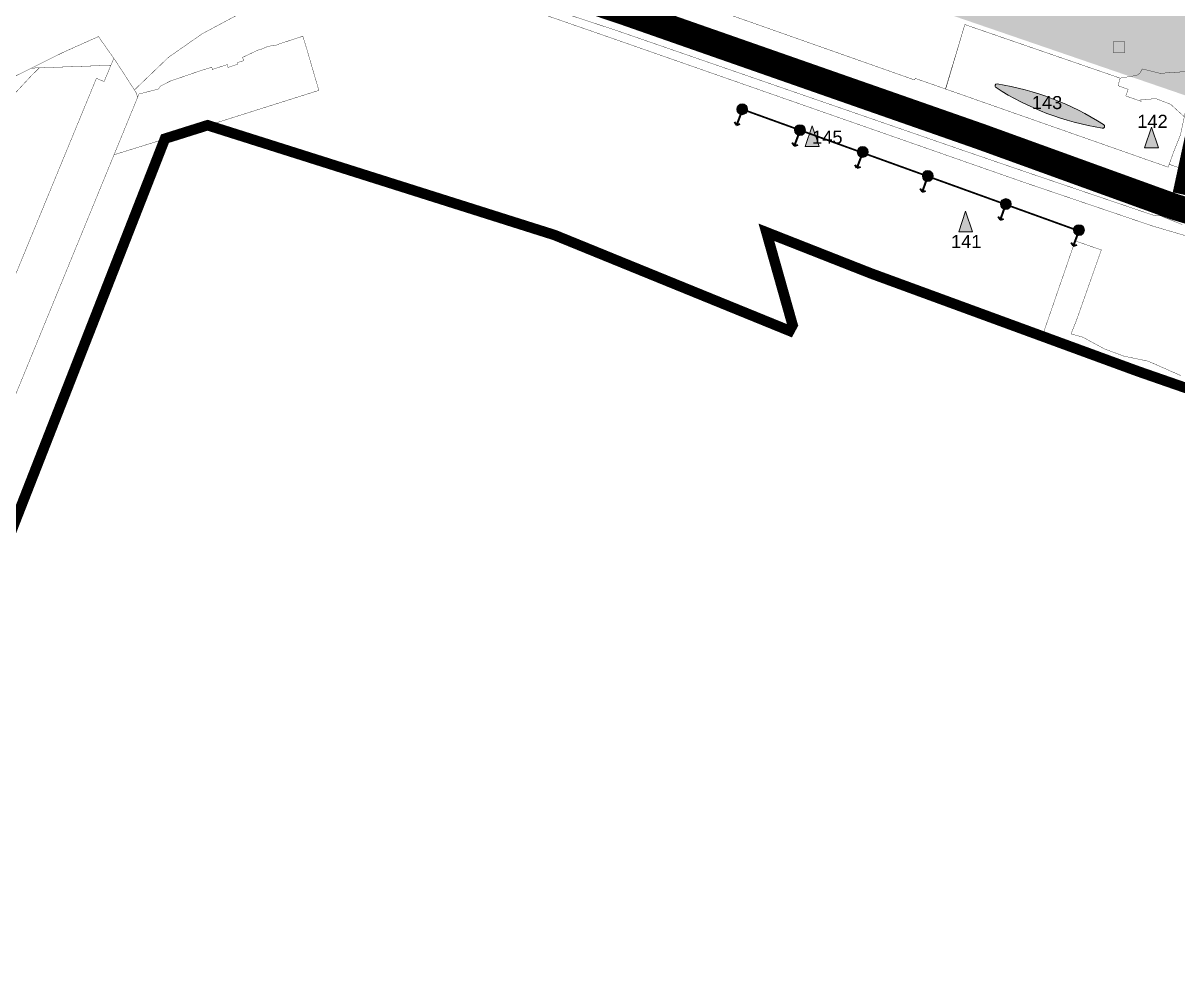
# Model space of a CAD drawing. Header units: millimetres. Extents: x 21689 to 31331, y 37531 to 43751.
# Drawn here: x 26219 to 26883, y 41633 to 42171 of the extents above; entities that cross this region are included whole.
import ezdxf

# ---------------------------------------------------------------- set-up
doc = ezdxf.new("R2010")
doc.units = ezdxf.units.MM
doc.linetypes.add('DASHEDX2', pattern=[1.5, 1, -0.5])
doc.linetypes.add('МЕЖА', pattern=[4, 1, -1, 1, -1])
for name, color, linetype, lineweight in [('0 . 11 - границы ДМ проект', 10, 'МЕЖА', 0), ('0.15 - Видовые раскрытия', 22, 'Continuous', 9), ('00 номер ОКН', 7, 'Continuous', 15), ('CONTUR', 150, 'Continuous', 9)]:
    doc.layers.add(name, color=color, linetype=linetype, lineweight=lineweight)
doc.layers.add('0.1 ОКН', color=1, linetype='Continuous', lineweight=9, transparency=0.4)
doc.layers.add('00 Дороги', color=252, linetype='Continuous', lineweight=9, transparency=0.2)
doc.layers.add('00 Парки и скверы', color=7, linetype='Continuous', lineweight=9, true_color=0x00a945, transparency=0.5)
doc.styles.get("Standard").update_dxf_attribs({"font": 'arial.ttf'})
doc.linetypes.add('474_2', pattern='A,1,-0.5,[222,geobl2.shx,S=0.1,R=0,X=0,Y=0],-0.5,3', length=5)

# ---------------------------------------------------------------- blocks, each defined once
blk = doc.blocks.new('участки все')
at = {"layer": 'CONTUR', "const_width": 0.2}
for points in [[(4051.71, 4391.24), (3981.36, 4411.85), (3907.62, 4436.9), (3671.25, 4519.54), (3624.3, 4535.84), (3606.65, 4540.04), (3579.35, 4545.79), (3545.75, 4550.3), (3522.91, 4549.45), (3494.96, 4544.84), (3476.95, 4540.74), (3454.4, 4532.34), (3435.5, 4522.24), (3416.15, 4508.74), (3396.6, 4490), (3385.96, 4506.44), (3384.75, 4508.15), (3375.95, 4520.65), (3355.55, 4511.54), (3313.61, 4490.69)], [(3626.31, 4539.64), (3672.8, 4524.34), (3871.66, 4455.55), (3909.41, 4442.61), (3981.21, 4418.24), (3986.01, 4417.65), (3998.41, 4412.65)], [(3720.11, 4539.62), (3844.62, 4495.72), (3844.93, 4496.66), (3990.17, 4445.68), (3990.77, 4447.32), (4012.11, 4439.95)], [(3998.41, 4412.65), (3986.01, 4417.65), (3981.21, 4418.24), (3909.41, 4442.61), (3871.66, 4455.55), (3871.66, 4455.55), (3672.8, 4524.34), (3626.31, 4539.64)], [(4004.23, 4500.81), (3985.47, 4499.54), (3975.37, 4502.08), (3973.86, 4499.49), (3971.96, 4498.21), (3970.49, 4498.09), (3967.28, 4497.56), (3962.6, 4496.79), (3874.2, 4527.28), (3873.42, 4527.54), (3862.3, 4490.56), (3844.93, 4496.66), (3844.62, 4495.71), (3720.11, 4539.62)], [(4012.11, 4439.95), (3990.77, 4447.32), (3993.36, 4454.53), (3997.24, 4464.22)], [(3325.41, 4485.25), (3337.63, 4498.42), (3342.03, 4502.7), (3337.42, 4502.53), (3313.61, 4490.69)], [(4009.62, 4315.79), (3960.85, 4332.81), (3954.29, 4335.1), (3917.62, 4347.84), (3936.78, 4403.36), (3936.78, 4403.36), (3945.15, 4400.46), (3951.8, 4398.18), (3937.53, 4357.75), (3934.41, 4349.98), (3941.12, 4348.11), (3953.57, 4341.37), (3964.87, 4337.17), (3978.73, 4334.32), (3997.6, 4325.97)]]:
    blk.add_lwpolyline(points, dxfattribs=at)
for points in [[(3873.42, 4527.54), (3962.6, 4496.79), (3961.39, 4492.46), (3967.27, 4490.32), (3965.85, 4486.59), (3974.6, 4483.47), (3974.53, 4484.47), (3983.29, 4484.98), (3991.63, 4481.76), (3999.46, 4474.6), (3997.24, 4464.22), (3993.36, 4454.53), (3990.17, 4445.68), (3862.44, 4490.52), (3873.42, 4527.54)], [(3433.51, 4500.69), (3436.09, 4501.57), (3441.08, 4503.02), (3441.25, 4501.78), (3441.99, 4502.01), (3449.9, 4504.56), (3450.37, 4502.96), (3455.99, 4504.79), (3455.64, 4505.66), (3459.28, 4506.81), (3458.73, 4508.7), (3467.45, 4512.84), (3469.87, 4513.54), (3473.42, 4515.1), (3477.75, 4515.56), (3478.75, 4516.07), (3482.26, 4517.25), (3493.32, 4520.85), (3495.59, 4513.43), (3502.49, 4489.75), (3492.49, 4486.59), (3479.08, 4482.36), (3440.48, 4470.16), (3432.87, 4467.7), (3384.9, 4452.8), (3398.43, 4485.77), (3399.2, 4487.66), (3410.32, 4490.52), (3411.62, 4492.24), (3417.29, 4495.14), (3433.51, 4500.69)], [(3958.78, 4517.87), (3965.17, 4517.82), (3965.18, 4511.29), (3958.75, 4511.32), (3958.78, 4517.87)], [(3958.78, 4517.87), (3965.17, 4517.82), (3965.18, 4511.29), (3958.75, 4511.32), (3958.78, 4517.87)], [(3374.77, 4496.66), (3218.71, 4118.16), (3194.34, 4128.17), (3175.31, 4136.37), (3177.28, 4141.59), (3192.71, 4187.02), (3195.56, 4194.43), (3230.83, 4276.65), (3250.5, 4321.58), (3259.66, 4342.82), (3265.62, 4356.62), (3278.39, 4386.18), (3291.48, 4416.47), (3314.8, 4469.64), (3319.24, 4477.49), (3325.41, 4485.25), (3337.63, 4498.42), (3342.03, 4502.7), (3383.09, 4504.17), (3379.21, 4494.83), (3374.77, 4496.66)], [(3270.93, 4244.83), (3295.38, 4234.77), (3398.43, 4485.77), (3398.09, 4486.83), (3397.85, 4487.94), (3396.6, 4490), (3385.96, 4506.44), (3384.75, 4508.15), (3383.09, 4504.17), (3379.21, 4494.83), (3374.77, 4496.66), (3270.93, 4244.83)], [(4004.23, 4500.81), (3985.47, 4499.54), (3975.37, 4502.08), (3973.86, 4499.49), (3971.96, 4498.21), (3970.49, 4498.09), (3962.6, 4496.79), (3961.39, 4492.46), (3967.27, 4490.32), (3965.85, 4486.59), (3974.6, 4483.47), (3974.53, 4484.47), (3983.29, 4484.98), (3991.63, 4481.76), (3999.46, 4474.6), (4001.7, 4485.76), (4004.23, 4500.81)], [(3865.74, 4466.59), (3864.03, 4467.19), (3865.73, 4471.62), (3866.45, 4473.49), (3868.09, 4472.84), (3867.41, 4471.02), (3865.74, 4466.59)], [(3865.73, 4471.62), (3866.45, 4473.49), (3868.09, 4472.84), (3867.41, 4471.02), (3865.73, 4471.62)]]:
    blk.add_lwpolyline(points, close=True, dxfattribs=at)
blk = doc.blocks.new('трасса вид раскр')
at = {"layer": '0.15 - Видовые раскрытия', "transparency": 33554687}
h = blk.add_hatch(color=256, dxfattribs=at)
h.dxf.hatch_style = 1
h.paths.add_polyline_path([(-2.77, -1.43, 1), (2.77, 1.43, 1)])
at = {"layer": '0.15 - Видовые раскрытия', "lineweight": 40}
for p, q in [((1.42, -2.78), (4.42, -8.62)), ((4.42, -8.62), (2.35, -8.22)), ((4.42, -8.62), (5.3, -6.7))]:
    blk.add_line(p, q, dxfattribs=at)
at = {"layer": '0.15 - Видовые раскрытия'}
blk.add_circle((0, 0), 3.12, dxfattribs=at)

msp = doc.modelspace()

# ---------------------------------------------------------------- hatches: boundary and pattern name
at = {"layer": '0.1 ОКН', "transparency": 33554585}
h = msp.add_hatch(color=1, dxfattribs=at)
h.dxf.hatch_style = 1
edge = h.paths.add_edge_path()
edge.add_arc((26753.71, 41978.83), 158.99, 57.2002, 80.95685)
edge.add_arc((26778.62, 42134.73), 1.12, 85.94155, 242.0193)
edge.add_arc((26864.14, 42267.17), 158.77, 237.18212, 260.90423)
edge.add_arc((26839.31, 42111.48), 1.12, 256.06704, 422.1849)
h = msp.add_hatch(color=1, dxfattribs=at)
h.dxf.hatch_style = 1
h.paths.add_polyline_path([(26672.5, 42111.86), (26668.5, 42099.86), (26676.5, 42099.86)])
h = msp.add_hatch(color=1, dxfattribs=at)
h.dxf.hatch_style = 1
h.paths.add_polyline_path([(26672.5, 42111.86), (26668.5, 42099.86), (26676.5, 42099.86)])
h = msp.add_hatch(color=1, dxfattribs=at)
h.dxf.hatch_style = 1
h.paths.add_polyline_path([(26672.5, 42111.86), (26668.5, 42099.86), (26676.5, 42099.86)])
h = msp.add_hatch(color=1, dxfattribs=at)
h.dxf.hatch_style = 1
h.paths.add_polyline_path([(26867.4, 42111.09), (26863.4, 42099.09), (26871.4, 42099.09)])
h = msp.add_hatch(color=1, dxfattribs=at)
h.dxf.hatch_style = 1
h.paths.add_polyline_path([(26760.64, 42062.85), (26756.64, 42050.85), (26764.64, 42050.85)])
h = msp.add_hatch(color=1, dxfattribs=at)
h.dxf.hatch_style = 1
h.paths.add_polyline_path([(26760.64, 42062.85), (26756.64, 42050.85), (26764.64, 42050.85)])
at = {"layer": '00 Парки и скверы'}
h = msp.add_hatch(color=256, dxfattribs=at)
h.dxf.hatch_style = 1
h.paths.add_polyline_path([(26834.22, 42245.28), (26820.51, 42192.05), (26759.78, 42206.54), (26750, 42176.14), (26886.77, 42129.24), (26906.48, 42215.21), (26902.39, 42227.66)])
h = msp.add_hatch(color=256, dxfattribs=at)
h.dxf.hatch_style = 1
h.paths.add_polyline_path([(26834.22, 42245.28), (26820.51, 42192.05), (26759.78, 42206.54), (26750, 42176.14), (26886.77, 42129.24), (26906.48, 42215.21), (26902.39, 42227.66)])

# ---------------------------------------------------------------- linework, layer by layer
at = {"layer": '0 . 11 - границы ДМ проект', "color": 7, "linetype": 'DASHEDX2', "lineweight": 100, "ltscale": 9, "transparency": 33554687, "const_width": 6, "flags": 128}
msp.add_lwpolyline([(22946.73, 37638.63), (22902.58, 38352.1), (23040.31, 38403.75), (23117.29, 38401.21), (23331.14, 38342.16), (23767.92, 38429.68), (23839.74, 38479.18), (23935.86, 38610.42), (23988.4, 38646.95), (24015.49, 38690.25), (24098.85, 38777.82), (24145.03, 38828.88), (24135.93, 38857.75), (24309.79, 39159.02), (24384.58, 39142.81), (24479.69, 39275.04), (24546.54, 39209.37), (24750.01, 39350.13), (25003.88, 39639.8), (25413.16, 40107.12), (25363.28, 40286.2), (24989.23, 40491.14), (25395.28, 40838.84), (25660.56, 41058.12), (25845.24, 41208.92), (25792.92, 41266.23), (25888.27, 41383.12), (26058.63, 41521.65), (26092.2, 41658.69), (26130.83, 41752.53), (26159.07, 41742.27), (26300.9, 42104.41), (26325.34, 42112.11), (26524.48, 42049.12), (26659.52, 41994.11), (26661.3, 41997.38), (26646.24, 42050.67), (26706.46, 42026.98), (26859.65, 41970.83), (27006.59, 41919.76), (27172.98, 41911.41), (27384.06, 41951.12), (27369.53, 42033.59), (27673.24, 42086.3), (27976.36, 41979.69), (28033.35, 41963.23), (28102.86, 41962.56), (28159.54, 41928.27), (28328.6, 41835.14), (28499.53, 41807.33), (28720.17, 41761.45), (29052.46, 41622.84), (29045.52, 41606.09), (29058.02, 41600.92), (29065.19, 41619.05), (29089.18, 41611.33), (29476.61, 41567.37), (29694.11, 41552.14), (29707.83, 41609), (29818.28, 41584.5), (29941.9, 41545.71), (30079.67, 41531.57), (30099.06, 41598.9), (30133.54, 41631.15), (30187.93, 41657.25), (30321.66, 41749.67), (30401.38, 41749.67), (30509.19, 41676.74), (30617.63, 41749.67), (30608.36, 41787.7), (30599.77, 41907.5), (30613.25, 41930.65), (30611.36, 41954.39), (30596.2, 41953.51), (30593.67, 42010.25), (30597.05, 42063.37), (30605.38, 42235.81), (30665.45, 42236.17), (30657.33, 42284.13), (30610.32, 42363.4), (30625.51, 42373.52), (30633.15, 42373.02), (30649.52, 42377.68), (30654.81, 42423.45), (30716.03, 42430.23), (30760.54, 42567.65), (30765.8, 42586.36), (30791.95, 42710.49), (30846.37, 42699.4), (30866.74, 42759.78), (30939.13, 42753.23), (31030.96, 42735.49), (31057.16, 42750.28), (31131.35, 42919.39), (31178.71, 43049.99), (31223.9, 43155.77), (31261.16, 43239.22), (31200.23, 43266.25), (31159.04, 43264.62), (31092.9, 43324.59), (31030.84, 43397.77), (30974.06, 43434.01), (30837.68, 43448.49), (30812.71, 43443.57), (30797.57, 43373.26), (30670.04, 43084.43), (30627.79, 42979.09), (30572.79, 42815.93), (30581.39, 42739.2), (30580.07, 42670.05), (30572.53, 42633.02), (30553.34, 42565.66), (30547.4, 42556.65), (30525.72, 42505.25), (30514.51, 42510.11), (30479.51, 42425.86), (30461.95, 42345.38), (30464.75, 42236.14), (30403.52, 42231.72), (30362, 42222.3), (30262.37, 42221.19), (30097.98, 42200.41), (30088.95, 42269.89), (30058.49, 42273.9), (30000.91, 42267.83), (30008.93, 42181.88), (29926.02, 42170.86), (29838.04, 42159.36), (29837.12, 42151.42), (29801.62, 42150.52), (29804.08, 42118.48), (29746.29, 42112.77), (29727.01, 42117.61), (29726.77, 42121.26), (29669.99, 42116.48), (29667.12, 42186.75), (29663.62, 42276.82), (29664.83, 42334.2), (29729.67, 42336.19), (29743.29, 42425.8), (29681.45, 42426.64), (29599.85, 42422.04), (29585.29, 42460.05), (29593.55, 42547.9), (29586.23, 42640.93), (29612.42, 42670.26), (29566.57, 42703.24), (29536.55, 42712.38), (29485.13, 42721.11), (29445.22, 42718.94), (29271.87, 42704.28), (29252.91, 42692.41), (29197.95, 42673.04), (29178.85, 42668.77), (29146.59, 42665.68), (29091.04, 42663.1), (29090.12, 42694.39), (29093.43, 42735.41), (29109.46, 42731.74), (29114.94, 42754.25), (29105.61, 42762.57), (29115.3, 42813.46), (29163.59, 42900), (29195.32, 42957.41), (29200.53, 43020.6), (29169.03, 43102.91), (29094.39, 43130.16), (29034.07, 43130.54), (28931.05, 43118.37), (28819.4, 43060.11), (28798.63, 43021.64), (28799.74, 42985.88), (28707.96, 42909.03), (28686.59, 42891.68), (28665.24, 42871.73), (28655.12, 42859.97), (28647.85, 42848.5), (28636.35, 42823.08), (28630.36, 42817.18), (28632.11, 42786.97), (28651.56, 42783.79), (28691.78, 42770.28), (28688.63, 42759.99), (28685.9, 42758.4), (28674.4, 42734.05), (28670.96, 42721.95), (28465.92, 42806.49), (28422.23, 42822.02), (28375.9, 42835.07), (28353.71, 42839.03), (28334.9, 42842.59), (28324.45, 42844.67), (28310.37, 42860.64), (28285.15, 42868.53), (28273.81, 42871.97), (28249.69, 42869.4), (28186.52, 42849.62), (28159.73, 42849.83), (28118.75, 42863.99), (28094.8, 42888.25), (28084.71, 42900.92), (28068.74, 42924.62), (28025.62, 42901.74), (28004.08, 42892.7), (27951.92, 42913.21), (27851.65, 42849.79), (27793.9, 42819.52), (27766.59, 42881.7), (27711.88, 42969.56), (27682.2, 43019.56), (27636.09, 43064.5), (27679.04, 43117.9), (27700.16, 43145.1), (27730.28, 43232.44), (27705.35, 43256.96), (27691.79, 43306.56), (27688.55, 43316.07), (27675.1, 43337.74), (27671.02, 43346.91), (27667.81, 43356.54), (27665.87, 43367.34), (27665.76, 43376.05), (27664.78, 43381.05), (27419.59, 43272.56), (27422.82, 43266.23), (27362.67, 43207.3), (27358.27, 43197.8), (27315.11, 43177.13), (27276.85, 43176.61), (27257.44, 43175.75), (27253.84, 43180.5), (27248.88, 43187.03), (27238.09, 43198.06), (27218.29, 43206.98), (27213.36, 43207.6), (27202.43, 43208.96), (27239.74, 43225.54), (27236.35, 43231.88), (27229.04, 43245.51), (27224.79, 43253.43), (27207.06, 43286.52), (27191.9, 43314.8), (27189.96, 43318.43), (27109.82, 43276.33), (27075.56, 43340.35), (27088.29, 43348.01), (27054.82, 43405.39), (27040.02, 43396.59), (27025.14, 43422.1), (27004.05, 43461.84), (26932.79, 43645.55), (26914.14, 43691.8), (26899.52, 43700.46), (26872.13, 43716.99), (26742.39, 43504.78), (26736.34, 43496.67), (26723.68, 43483.84), (26681.05, 43469.92), (26667.11, 43474.54), (26618.22, 43488.58), (26621.71, 43502.66), (26587.49, 43510.32), (26573.52, 43508.91), (26527.9, 43493.77), (26492.74, 43503.26), (26478.24, 43499.38), (26452.07, 43505.41), (26442.19, 43502.58), (26426.7, 43506.38), (26416.4, 43498.79), (26374.87, 43508.45), (26369.59, 43485.73), (26357.38, 43433.16), (26343.06, 43372.1), (26343.68, 43335.85), (26278.09, 43335.37), (26275.1, 43319.34), (26179.58, 43336.15), (26136.07, 43350.43), (26129.55, 43332.91), (26114.21, 43338.65), (26048.36, 43335.77), (26042.27, 43335.96), (26041.86, 43305.06), (26039.99, 43285.4), (25993.77, 43297.06), (25935.55, 43314.57), (25864.49, 43314.71), (25836.1, 43306.44), (25791.06, 43309.44), (25778.1, 43340.97), (25720.4, 43383.9), (25692.71, 43506.7), (25567.19, 43536.12), (25552.49, 43470.45), (25520.72, 43350.23), (25464.42, 43088.88), (25450.38, 42940.35), (25403.2, 42900.12), (25517.17, 42564.61), (25324.39, 42333.51), (25231.57, 42248.42), (25084.91, 42241.32), (25004.68, 42115.84), (25034.08, 42028.82), (25232.98, 41677.08), (25331.24, 41588.66), (25222.08, 41431.42), (24497, 41147.16), (24469.6, 41188.24), (24382.78, 41181.73), (24281.81, 41064.62), (24269, 41033.06), (24267.52, 40970.79), (24345.86, 40986.54), (24396.82, 40849.9), (24260.73, 40587.7), (24122.54, 40455.83), (24175.55, 40365.15), (24087.33, 40202.95), (23882.35, 40127.13), (23799.32, 39897.89), (23757.23, 39543.04), (23644.49, 39442.48), (23258.99, 39279.22), (23188.93, 39177.24), (23155.23, 38943.77), (22794.42, 38626.82), (22640.55, 38070.59), (22681.18, 37890.91), (22868.64, 37599.25), (22946.73, 37638.63)], close=True, dxfattribs=at)
at = {"layer": '0.1 ОКН', "color": 1}
for points in [[(26672.5, 42111.86), (26668.5, 42099.86), (26676.5, 42099.86)], [(26672.5, 42111.86), (26668.5, 42099.86), (26676.5, 42099.86)], [(26672.5, 42111.86), (26668.5, 42099.86), (26676.5, 42099.86)], [(26867.4, 42111.09), (26863.4, 42099.09), (26871.4, 42099.09)], [(26760.64, 42062.85), (26756.64, 42050.85), (26764.64, 42050.85)], [(26760.64, 42062.85), (26756.64, 42050.85), (26764.64, 42050.85)]]:
    msp.add_lwpolyline(points, close=True, dxfattribs=at)
at = {"layer": '0.1 ОКН', "color": 7}
for centre, radius, start, end in [((26778.62, 42134.73), 1.12, 85.94155, 242.0193), ((26864.14, 42267.17), 158.77, 237.18212, 260.90423), ((26753.71, 41978.83), 158.99, 57.2002, 80.95685), ((26839.31, 42111.48), 1.12, 256.06704, 62.1849)]:
    msp.add_arc(centre, radius, start, end, dxfattribs=at)
at = {"layer": '0.15 - Видовые раскрытия', "linetype": '474_2', "const_width": 1}
msp.add_lwpolyline([(26825.83, 42051.39), (26632.34, 42121.28)], dxfattribs=at)
msp.add_lwpolyline([(26825.83, 42051.39), (26632.34, 42121.28)], dxfattribs=at)
at = {"layer": '00 Дороги', "lineweight": 9}
for points, const_width in [([(26250, 42286.91), (26292.27, 42251.07), (26320.51, 42240.16), (26340.65, 42235.36), (26450.27, 42211.55), (26509.01, 42195.86), (26564.67, 42177.13), (26769.34, 42105.54), (26880.69, 42065.23), (26944.88, 42046.14), (26975.36, 42040.05), (27008.77, 42037.41), (27018.7, 42038.17)], 15), ([(26250, 42286.91), (26292.27, 42251.07), (26320.51, 42240.16), (26340.65, 42235.36), (26450.27, 42211.55), (26509.01, 42195.86), (26564.67, 42177.13), (26769.34, 42105.54), (26880.69, 42065.23), (26944.88, 42046.14), (26975.36, 42040.05), (27008.77, 42037.41), (27018.7, 42038.17)], 15), ([(26919.25, 42233.23), (26884.46, 42072.55)], 10)]:
    msp.add_lwpolyline(points, dxfattribs=dict(at, const_width=const_width))

# ---------------------------------------------------------------- block references
at = {"layer": '0.15 - Видовые раскрытия', "rotation": 313.0810342209848}
for p in [(26632.34, 42121.28), (26632.34, 42121.28), (26665.48, 42109.31), (26665.48, 42109.31), (26701.52, 42096.77), (26701.52, 42096.77), (26738.9, 42082.97), (26738.9, 42082.97), (26783.69, 42066.86), (26783.69, 42066.86), (26825.71, 42051.91), (26825.71, 42051.91)]:
    msp.add_blockref('трасса вид раскр', p, dxfattribs=at)
at = {"layer": 'CONTUR'}
msp.add_blockref('участки все', (22886.75, 37642.36), dxfattribs=at)

# ---------------------------------------------------------------- texts
at = {"layer": '00 номер ОКН', "color": 4, "char_height": 7.5, "attachment_point": 1}
for s, insert in [('{\\C7;143}', (26798.63, 42128.87)), ('{\\C7;142}', (26859.19, 42118.1)), ('{\\C7;145}', (26672.47, 42109.02)), ('{\\C7;145}', (26672.47, 42109.02)), ('{\\C7;145}', (26672.47, 42109.02)), ('{\\C7;141}', (26752.22, 42049.08)), ('{\\C7;141}', (26752.22, 42049.08))]:
    msp.add_mtext_dynamic_manual_height_columns(s, width=4.7915, gutter_width=12.5, heights=[0], dxfattribs=dict(at, insert=insert))

doc.saveas('drawing.dxf')
